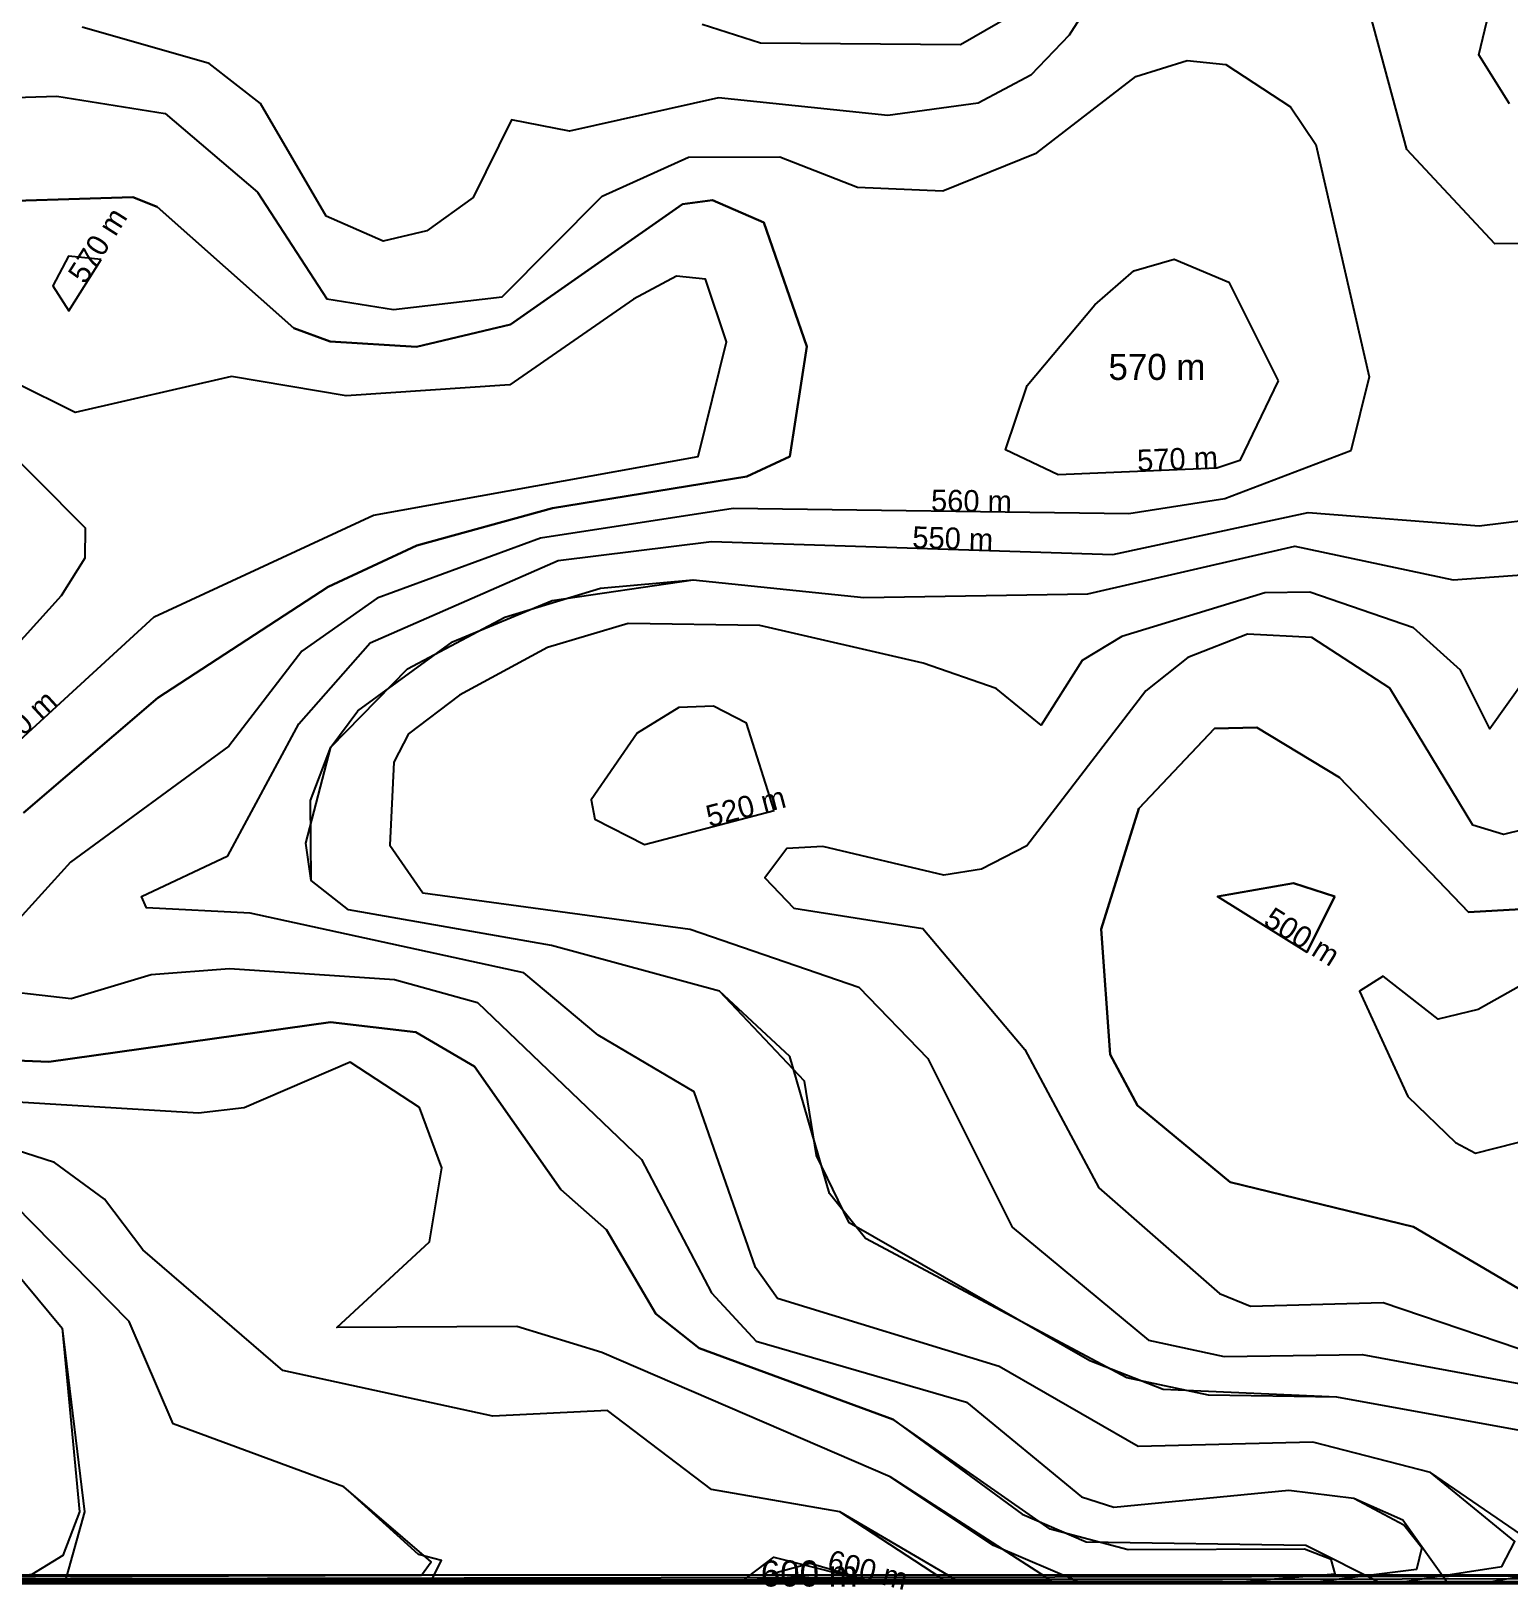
# Model space of a CAD drawing. Extents: x 120.7465 to 120.8269, y 14.0376 to 14.0711.
# Drawn here: x 120.80808 to 120.81396, y 14.03778 to 14.04398 of the extents above; entities that cross this region are included whole.
import ezdxf
from ezdxf.enums import TextEntityAlignment as Align

# ---------------------------------------------------------------- set-up
doc = ezdxf.new("R2010")
doc.units = 0
doc.header["$MEASUREMENT"] = 0
for name, color, linetype in [('Contour_Line_Intermediate', 7, 'Continuous'), ('Contour_Line_Major', 7, 'Continuous'), ('FEATURE_LABEL', 7, 'Continuous'), ('Iso-height_Area', 7, 'Continuous')]:
    doc.layers.add(name, color=color, linetype=linetype)

msp = doc.modelspace()

# ---------------------------------------------------------------- linework, layer by layer
at = {"layer": 'Contour_Line_Intermediate', "color": 36}
for points in [[(120.8139636, 14.0436932), (120.8138417, 14.0438877), (120.8139058, 14.0441543), (120.8144093, 14.0446305)], [(120.8125315, 14.0444704), (120.8122116, 14.0439665), (120.8120584, 14.0438066), (120.8118489, 14.043695), (120.8114896, 14.0436468), (120.8108155, 14.0437171), (120.8102228, 14.0435847), (120.8099921, 14.0436299), (120.8098387, 14.0433204), (120.8096549, 14.0431876), (120.8094805, 14.0431459), (120.8092545, 14.0432462), (120.8089921, 14.0436947), (120.8087887, 14.043853), (120.8082829, 14.043998)], [(120.814236, 14.0431378), (120.8139055, 14.0431354), (120.8135547, 14.0435112), (120.8133795, 14.0441594)], [(120.8120784, 14.0441007), (120.8117787, 14.0439279), (120.8109829, 14.0439341), (120.8107506, 14.0440093)], [(120.8074743, 14.0437007), (120.8081823, 14.0437239), (120.8086132, 14.0436545), (120.8089807, 14.0433415), (120.8092561, 14.0429173), (120.8095218, 14.0428749), (120.8099543, 14.042925), (120.810352, 14.0433252), (120.8106963, 14.0434809), (120.8110596, 14.0434816), (120.8113682, 14.0433613), (120.8117089, 14.0433463), (120.8120828, 14.0434978), (120.8124758, 14.0438021), (120.8126814, 14.0438656), (120.8128347, 14.0438498), (120.8130922, 14.0436806), (120.8131928, 14.0435311), (120.8134054, 14.0426058), (120.8133317, 14.0423123), (120.81283, 14.0421208), (120.8124483, 14.0420607), (120.8108734, 14.0420818), (120.8101067, 14.0419637), (120.8094575, 14.041725), (120.809157, 14.0415147), (120.8088672, 14.0411361), (120.8082372, 14.0406751), (120.8079277, 14.0403349)], [(120.8078026, 14.0432998), (120.808485, 14.0433209), (120.8085817, 14.0432834), (120.8091258, 14.0428001), (120.8092694, 14.0427464), (120.809614, 14.0427254), (120.8099871, 14.0428148), (120.8106719, 14.043293), (120.8107918, 14.0433098), (120.8109954, 14.0432213), (120.8111666, 14.0427275), (120.8110994, 14.0422891), (120.8109286, 14.0422096), (120.810155, 14.0420842), (120.8096148, 14.0419347), (120.8092619, 14.0417707), (120.8085842, 14.0413287), (120.8080499, 14.0408713)], [(120.8083591, 14.0430729), (120.8082289, 14.0430872), (120.8081664, 14.0429689), (120.8082304, 14.0428692), (120.8083591, 14.0430729)], [(120.813043, 14.0425903), (120.8128897, 14.0422735), (120.8127993, 14.0422427), (120.8121676, 14.0422167), (120.8119582, 14.0423158), (120.8120435, 14.0425716), (120.8123134, 14.0428932), (120.8124689, 14.0430286), (120.812629, 14.0430751), (120.8128465, 14.0429825), (120.813043, 14.0425903)], [(120.8073377, 14.0405212), (120.8085695, 14.0416513), (120.8094425, 14.0420553), (120.8107343, 14.0422897), (120.810848, 14.0427454), (120.8107639, 14.0429954), (120.810649, 14.0430068), (120.810477, 14.0429154), (120.8099848, 14.0425744), (120.8093335, 14.0425307), (120.8088768, 14.0426077), (120.8082552, 14.042465), (120.8080154, 14.0425835)], [(120.8075378, 14.0410024), (120.8082009, 14.041736), (120.808295, 14.0418858), (120.8082957, 14.0420039), (120.8075061, 14.0427983)], [(120.8140328, 14.0379828), (120.8136488, 14.0382455), (120.8131814, 14.0383662), (120.8124853, 14.0383484), (120.8119329, 14.0386665), (120.8110504, 14.0389384), (120.8109623, 14.0390616), (120.8107184, 14.0397603), (120.8103362, 14.0399856), (120.8100408, 14.0402343), (120.8089519, 14.0404712), (120.8085384, 14.0404922), (120.808519, 14.0405384), (120.8088634, 14.0407001), (120.8091457, 14.041225), (120.8094296, 14.0415473), (120.8101775, 14.0418749), (120.8107874, 14.0419508), (120.8123843, 14.0418994), (120.8131624, 14.0420658), (120.8138435, 14.0420137), (120.8144021, 14.0420823)], [(120.8142384, 14.0383694), (120.8132769, 14.0385456), (120.8125849, 14.0385754), (120.8122937, 14.03869), (120.8113359, 14.0392385), (120.8112057, 14.0395076), (120.8111572, 14.0398029), (120.8108193, 14.0401604), (120.8101504, 14.040343), (120.8093434, 14.0404849), (120.809195, 14.0406017), (120.8091731, 14.0407508), (120.8092723, 14.0411325), (120.8093795, 14.041277), (120.8097566, 14.0415518), (120.8101539, 14.041716), (120.8107152, 14.0417987), (120.8113944, 14.041728), (120.8122856, 14.0417431), (120.813109, 14.0419317), (120.81374, 14.0417977), (120.8140847, 14.0418229)], [(120.8140983, 14.0415047), (120.8138858, 14.0412046), (120.8137691, 14.0414386), (120.8135819, 14.0416075), (120.8131687, 14.0417488), (120.8129898, 14.0417467), (120.8124209, 14.0415728), (120.8122625, 14.0414776), (120.8121003, 14.0412199), (120.8119212, 14.0413654), (120.8116306, 14.0414667), (120.8109802, 14.0416159), (120.8104556, 14.0416244), (120.8101351, 14.0415294), (120.8097843, 14.0413394), (120.8095817, 14.041185), (120.8095231, 14.0410721), (120.8095069, 14.0407426), (120.8096391, 14.040552), (120.8107027, 14.0404078), (120.8113735, 14.0401764), (120.8116488, 14.0398935), (120.8119844, 14.0392211), (120.8125263, 14.0387717), (120.8128276, 14.0387075), (120.8133768, 14.0387146), (120.8145887, 14.03849)], [(120.8141016, 14.0408249), (120.8139399, 14.0407846), (120.813818, 14.0408213), (120.8134869, 14.0413666), (120.8131765, 14.041569), (120.8129212, 14.0415817), (120.8126834, 14.0414897), (120.8125161, 14.0413564), (120.812042, 14.0407394), (120.8118626, 14.0406467), (120.8117125, 14.0406226), (120.8112302, 14.0407371), (120.8110878, 14.0407291), (120.8109998, 14.0406126), (120.8111159, 14.0404916), (120.8116293, 14.0404106), (120.8120344, 14.0399284), (120.8123286, 14.0393782), (120.8128088, 14.0389578), (120.8129324, 14.038907), (120.813461, 14.0389215), (120.8140747, 14.0387139)], [(120.8110374, 14.0408804), (120.8109269, 14.0412281), (120.8107953, 14.0412951), (120.8106578, 14.0412895), (120.8104924, 14.0411874), (120.8103094, 14.0409221), (120.8103228, 14.0408461), (120.8105215, 14.0407454), (120.8110374, 14.0408804)], [(120.8143057, 14.0387967), (120.8135815, 14.0392231), (120.8128521, 14.0394006), (120.8124835, 14.0397059), (120.812374, 14.0399093), (120.8123382, 14.0404076), (120.812489, 14.0408885), (120.8127901, 14.0412061), (120.8129586, 14.0412105), (120.8132875, 14.041012), (120.8137998, 14.0404753), (120.8141016, 14.0404926)], [(120.8078673, 14.0401748), (120.8082394, 14.0401315), (120.8085575, 14.0402271), (120.80887, 14.0402513), (120.8095263, 14.0402074), (120.8098561, 14.0401158), (120.8105085, 14.0394904), (120.810788, 14.0389597), (120.8109653, 14.0387683), (120.8118029, 14.0385253), (120.8122598, 14.0381479), (120.8123884, 14.038107), (120.8130856, 14.0381742), (120.8133441, 14.0381424), (120.8135391, 14.0380568), (120.8137191, 14.0378027)], [(120.8079568, 14.0398879), (120.8081508, 14.0398798), (120.8092708, 14.0400373), (120.8096108, 14.0399978), (120.8098442, 14.0398609), (120.8101882, 14.039372), (120.8103701, 14.0392115), (120.8105664, 14.0388766), (120.8107387, 14.0387399), (120.8115104, 14.0384565), (120.8120247, 14.0380798), (120.8122787, 14.0379692), (120.8131533, 14.0379555), (120.8134566, 14.0378027)], [(120.8122636, 14.0378027), (120.81191, 14.0379541), (120.811499, 14.0382277), (120.8103515, 14.0387226), (120.8100127, 14.0388266), (120.8092963, 14.038822), (120.809666, 14.0391636), (120.8097145, 14.0394582), (120.8096254, 14.0396983), (120.8093496, 14.0398779), (120.8089283, 14.0396971), (120.8087464, 14.0396757), (120.8075212, 14.0397491)], [(120.8117856, 14.0378027), (120.811298, 14.0380883), (120.810787, 14.0381769), (120.8103736, 14.0384913), (120.8099171, 14.03847), (120.8090819, 14.038651), (120.8085245, 14.0391313), (120.8083719, 14.0393331), (120.8081731, 14.0394786), (120.8079373, 14.0395545)], [(120.8096671, 14.0378027), (120.8097127, 14.0378949), (120.8096221, 14.0379184), (120.809324, 14.0381876), (120.808645, 14.0384386), (120.8084696, 14.0388456), (120.8080138, 14.0393104)], [(120.8079586, 14.0391155), (120.8082039, 14.0388191), (120.8082923, 14.0380885), (120.8082123, 14.0378027)], [(120.8108983, 14.0378027), (120.8110355, 14.0379076), (120.811451, 14.0378027)]]:
    msp.add_lwpolyline(points, dxfattribs=at)
at = {"layer": 'Contour_Line_Major', "color": 36}
for points in [[(120.8125315, 14.0444704), (120.8122116, 14.0439665), (120.8120584, 14.0438066), (120.8118489, 14.043695), (120.8114896, 14.0436468), (120.8108155, 14.0437171), (120.8102228, 14.0435847), (120.8099921, 14.0436299), (120.8098387, 14.0433204), (120.8096549, 14.0431876), (120.8094805, 14.0431459), (120.8092545, 14.0432462), (120.8089921, 14.0436947), (120.8087887, 14.043853), (120.8082829, 14.043998)], [(120.814236, 14.0431378), (120.8139055, 14.0431354), (120.8135547, 14.0435112), (120.8133795, 14.0441594)], [(120.8140328, 14.0379828), (120.8136488, 14.0382455), (120.8131814, 14.0383662), (120.8124853, 14.0383484), (120.8119329, 14.0386665), (120.8110504, 14.0389384), (120.8109623, 14.0390616), (120.8107184, 14.0397603), (120.8103362, 14.0399856), (120.8100408, 14.0402343), (120.8089519, 14.0404712), (120.8085384, 14.0404922), (120.808519, 14.0405384), (120.8088634, 14.0407001), (120.8091457, 14.041225), (120.8094296, 14.0415473), (120.8101775, 14.0418749), (120.8107874, 14.0419508), (120.8123843, 14.0418994), (120.8131624, 14.0420658), (120.8138435, 14.0420137), (120.8144021, 14.0420823)], [(120.813268, 14.0405385), (120.8131568, 14.0403158), (120.8128013, 14.0405375), (120.813104, 14.0405911), (120.813268, 14.0405385)], [(120.813268, 14.0405385), (120.8131568, 14.0403158), (120.8128013, 14.0405375), (120.813104, 14.0405911), (120.813268, 14.0405385)], [(120.8145568, 14.0404916), (120.8138392, 14.0400887), (120.8136802, 14.0400501), (120.8134604, 14.0402209), (120.8133666, 14.0401615), (120.8135589, 14.039742), (120.813749, 14.0395583), (120.8138286, 14.0395165), (120.8141515, 14.0395982)], [(120.8145568, 14.0404916), (120.8138392, 14.0400887), (120.8136802, 14.0400501), (120.8134604, 14.0402209), (120.8133666, 14.0401615), (120.8135589, 14.039742), (120.813749, 14.0395583), (120.8138286, 14.0395165), (120.8141515, 14.0395982)], [(120.8096671, 14.0378027), (120.8097127, 14.0378949), (120.8096221, 14.0379184), (120.809324, 14.0381876), (120.808645, 14.0384386), (120.8084696, 14.0388456), (120.8080138, 14.0393104)], [(120.8108983, 14.0378027), (120.8110355, 14.0379076), (120.811451, 14.0378027)]]:
    msp.add_lwpolyline(points, dxfattribs=at)
at = {"layer": 'Iso-height_Area', "color": 140}
msp.add_polyline3d([(120.8198808, 14.0709737, 50), (120.8258911, 14.0709737, 50), (120.8262093, 14.0709395, 50), (120.8264568, 14.0708369, 50), (120.8265629, 14.0705975, 50), (120.8265982, 14.0702898, 50), (120.8265982, 14.0384866, 50), (120.8265629, 14.0381789, 50), (120.8264568, 14.0379395, 50), (120.8262093, 14.0378369, 50), (120.8258911, 14.0378027, 50), (120.7636662, 14.0378027, 50), (120.7474029, 14.0378027, 50), (120.7470847, 14.0378369, 50), (120.7468372, 14.0379395, 50), (120.7467312, 14.0381789, 50), (120.7466958, 14.0384866, 50), (120.7466958, 14.0655022, 50), (120.7466958, 14.0702898, 50), (120.7467312, 14.0705975, 50), (120.7468372, 14.0708369, 50), (120.7470847, 14.0709395, 50), (120.7474029, 14.0709737, 50), (120.8198808, 14.0709737, 50)], close=True, dxfattribs=at)
at = {"layer": 'Iso-height_Area', "color": 4}
msp.add_polyline3d([(120.8198808, 14.0709737, 70), (120.8258911, 14.0709737, 70), (120.8262093, 14.0709395, 70), (120.8264568, 14.0708369, 70), (120.8265629, 14.0705975, 70), (120.8265982, 14.0702898, 70), (120.8265982, 14.0384866, 70), (120.8265629, 14.0381789, 70), (120.8264568, 14.0379395, 70), (120.8262093, 14.0378369, 70), (120.8258911, 14.0378027, 70), (120.7636662, 14.0378027, 70), (120.7474029, 14.0378027, 70), (120.7470847, 14.0378369, 70), (120.7468372, 14.0379395, 70), (120.7467312, 14.0381789, 70), (120.7466958, 14.0384866, 70), (120.7466958, 14.0655022, 70), (120.7466958, 14.0702898, 70), (120.7467312, 14.0705975, 70), (120.7468372, 14.0708369, 70), (120.7470847, 14.0709395, 70), (120.7474029, 14.0709737, 70), (120.8198808, 14.0709737, 70)], close=True, dxfattribs=at)
at = {"layer": 'Iso-height_Area', "color": 120}
for points in [[(120.7474029, 14.0709737, 100), (120.8053852, 14.0709737, 100), (120.8053852, 14.0709737, 100), (120.8258911, 14.0709737, 100), (120.8262093, 14.0709395, 100), (120.8264568, 14.0708369, 100), (120.8265629, 14.0705975, 100), (120.8265982, 14.0702898, 100), (120.8265982, 14.0432742, 100), (120.8265982, 14.0384866, 100), (120.8265629, 14.0381789, 100), (120.8264568, 14.0379395, 100), (120.8262093, 14.0378369, 100), (120.8258911, 14.0378027, 100), (120.7636662, 14.0378027, 100)], [(120.7474029, 14.0709737, 90), (120.8138704, 14.0709737, 90), (120.8138704, 14.0709737, 90), (120.8258911, 14.0709737, 90), (120.8262093, 14.0709395, 90), (120.8264568, 14.0708369, 90), (120.8265629, 14.0705975, 90), (120.8265982, 14.0702898, 90), (120.8265982, 14.0384866, 90), (120.8265629, 14.0381789, 90), (120.8264568, 14.0379395, 90), (120.8262093, 14.0378369, 90), (120.8258911, 14.0378027, 90), (120.7636662, 14.0378027, 90)], [(120.7474029, 14.0709737, 100), (120.8053852, 14.0709737, 100), (120.8053852, 14.0709737, 100), (120.8258911, 14.0709737, 100), (120.8262093, 14.0709395, 100), (120.8264568, 14.0708369, 100), (120.8265629, 14.0705975, 100), (120.8265982, 14.0702898, 100), (120.8265982, 14.0432742, 100), (120.8265982, 14.0384866, 100), (120.8265629, 14.0381789, 100), (120.8264568, 14.0379395, 100), (120.8262093, 14.0378369, 100), (120.8258911, 14.0378027, 100), (120.7636662, 14.0378027, 100)], [(120.7523532, 14.0709737, 110), (120.8064458, 14.0709737, 110), (120.8064458, 14.0709737, 110), (120.8258911, 14.0709737, 110), (120.8262093, 14.0709395, 110), (120.8264568, 14.0708369, 110), (120.8265629, 14.0705975, 110), (120.8265982, 14.0702898, 110), (120.8265982, 14.0432742, 110), (120.8265982, 14.0384866, 110), (120.8265629, 14.0381789, 110), (120.8264568, 14.0379395, 110), (120.8262093, 14.0378369, 110), (120.8258911, 14.0378027, 110), (120.7566163, 14.0378027, 110)], [(120.7608378, 14.0709737, 120), (120.8258911, 14.0709737, 120), (120.8262093, 14.0709395, 120), (120.8264568, 14.0708369, 120), (120.8265629, 14.0705975, 120), (120.8265982, 14.0702898, 120), (120.8265982, 14.0432742, 120), (120.8265982, 14.0384866, 120), (120.8265629, 14.0381789, 120), (120.8264568, 14.0379395, 120), (120.8262093, 14.0378369, 120), (120.8258911, 14.0378027, 120), (120.7599153, 14.0378048, 120)]]:
    msp.add_polyline3d(points, dxfattribs=at)
at = {"layer": 'Iso-height_Area', "color": 4}
msp.add_polyline3d([(120.7474029, 14.0709737, 80), (120.8191737, 14.0709737, 80), (120.8191737, 14.0709737, 80), (120.8258911, 14.0709737, 80), (120.8262093, 14.0709395, 80), (120.8264568, 14.0708369, 80), (120.8265629, 14.0705975, 80), (120.8265982, 14.0702898, 80), (120.8265982, 14.0384866, 80), (120.8265629, 14.0381789, 80), (120.8264568, 14.0379395, 80), (120.8262093, 14.0378369, 80), (120.8258911, 14.0378027, 80), (120.7636662, 14.0378027, 80)], dxfattribs=at)
at = {"layer": 'Iso-height_Area', "color": 110}
for points in [[(120.7545005, 14.0709737, 130), (120.8050316, 14.0709737, 130), (120.8050316, 14.0709737, 130), (120.8258911, 14.0709737, 130), (120.8262093, 14.0709395, 130), (120.8264568, 14.0708369, 130), (120.8265629, 14.0705975, 130), (120.8265982, 14.0702898, 130), (120.8265982, 14.0432742, 130), (120.8265982, 14.0384866, 130), (120.8265629, 14.0381789, 130), (120.8264568, 14.0379395, 130), (120.8262093, 14.0378369, 130), (120.8258911, 14.0378027, 130), (120.7602557, 14.037816, 130)], [(120.7545606, 14.0709515, 140), (120.7877077, 14.0709737, 140), (120.7877077, 14.0709737, 140), (120.8258911, 14.0709737, 140), (120.8262093, 14.0709395, 140), (120.8264568, 14.0708369, 140), (120.8265629, 14.0705975, 140), (120.8265982, 14.0702898, 140), (120.8265982, 14.0432742, 140), (120.8265982, 14.0384866, 140), (120.8265629, 14.0381789, 140), (120.8264568, 14.0379395, 140), (120.8262093, 14.0378369, 140), (120.8258911, 14.0378027, 140), (120.7619173, 14.0378027, 140)], [(120.7549228, 14.0709473, 150), (120.800789, 14.0709737, 150), (120.800789, 14.0709737, 150), (120.8258911, 14.0709737, 150), (120.8262093, 14.0709395, 150), (120.8264568, 14.0708369, 150), (120.8265629, 14.0705975, 150), (120.8265982, 14.0702898, 150), (120.8265982, 14.0384866, 150), (120.8265629, 14.0381789, 150), (120.8264568, 14.0379395, 150), (120.8262093, 14.0378369, 150), (120.7637623, 14.0378335, 150)], [(120.7549228, 14.0709473, 150), (120.800789, 14.0709737, 150), (120.800789, 14.0709737, 150), (120.8258911, 14.0709737, 150), (120.8262093, 14.0709395, 150), (120.8264568, 14.0708369, 150), (120.8265629, 14.0705975, 150), (120.8265982, 14.0702898, 150), (120.8265982, 14.0384866, 150), (120.8265629, 14.0381789, 150), (120.8264568, 14.0379395, 150), (120.8262093, 14.0378369, 150), (120.7637623, 14.0378335, 150)]]:
    msp.add_polyline3d(points, dxfattribs=at)
at = {"layer": 'Iso-height_Area', "color": 100}
for points in [[(120.7662103, 14.0378096, 160), (120.8258911, 14.0378027, 160), (120.8262093, 14.0378369, 160), (120.8264568, 14.0379395, 160), (120.8265629, 14.0381789, 160), (120.8265982, 14.0384866, 160), (120.8265982, 14.0655022, 160), (120.8265982, 14.0702898, 160), (120.8265629, 14.0705975, 160), (120.8264568, 14.0708369, 160), (120.8262093, 14.0709395, 160), (120.8258911, 14.0709737, 160), (120.755912, 14.0709737, 160)], [(120.7718, 14.0378027, 170), (120.8258911, 14.0378027, 170), (120.8262093, 14.0378369, 170), (120.8264568, 14.0379395, 170), (120.8265629, 14.0381789, 170), (120.8265982, 14.0384866, 170), (120.8265982, 14.0655022, 170), (120.8265982, 14.0702898, 170), (120.8265629, 14.0705975, 170), (120.8264568, 14.0708369, 170), (120.8262093, 14.0709395, 170), (120.8258911, 14.0709737, 170), (120.7569504, 14.0709737, 170)], [(120.7732851, 14.0378109, 180), (120.7735802, 14.0378027, 180), (120.8258911, 14.0378027, 180), (120.8262093, 14.0378369, 180), (120.8264568, 14.0379395, 180), (120.8265629, 14.0381789, 180), (120.8265982, 14.0384866, 180), (120.8265982, 14.0655022, 180), (120.8265982, 14.0702898, 180), (120.8265629, 14.0705975, 180), (120.8264568, 14.0708369, 180), (120.8262093, 14.0709395, 180), (120.8258911, 14.0709737, 180), (120.7583659, 14.0709737, 180)], [(120.7756869, 14.0378027, 190), (120.8258911, 14.0378027, 190), (120.8262093, 14.0378369, 190), (120.8264568, 14.0379395, 190), (120.8265629, 14.0381789, 190), (120.8265982, 14.0384866, 190), (120.8265982, 14.0655022, 190), (120.8265982, 14.0702898, 190), (120.8265629, 14.0705975, 190), (120.8264568, 14.0708369, 190), (120.8262093, 14.0709395, 190), (120.8258911, 14.0709737, 190), (120.7629642, 14.0709737, 190)]]:
    msp.add_polyline3d(points, dxfattribs=at)
at = {"layer": 'Iso-height_Area', "color": 3}
for points in [[(120.7682813, 14.0709737, 200), (120.7969, 14.0709737, 200), (120.7969, 14.0709737, 200), (120.8258911, 14.0709737, 200), (120.8262093, 14.0709395, 200), (120.8264568, 14.0708369, 200), (120.8265629, 14.0705975, 200), (120.8265982, 14.0702898, 200), (120.8265982, 14.0432742, 200), (120.8265982, 14.0384866, 200), (120.8265629, 14.0381789, 200), (120.8264568, 14.0379395, 200), (120.8262093, 14.0378369, 200), (120.8258911, 14.0378027, 200), (120.7764708, 14.0378105, 200)], [(120.7682813, 14.0709737, 200), (120.7969, 14.0709737, 200), (120.7969, 14.0709737, 200), (120.8258911, 14.0709737, 200), (120.8262093, 14.0709395, 200), (120.8264568, 14.0708369, 200), (120.8265629, 14.0705975, 200), (120.8265982, 14.0702898, 200), (120.8265982, 14.0432742, 200), (120.8265982, 14.0384866, 200), (120.8265629, 14.0381789, 200), (120.8264568, 14.0379395, 200), (120.8262093, 14.0378369, 200), (120.8258911, 14.0378027, 200), (120.7764708, 14.0378105, 200)], [(120.7772112, 14.0378116, 210), (120.7976071, 14.0378027, 210), (120.7976071, 14.0378027, 210), (120.8258911, 14.0378027, 210), (120.8262093, 14.0378369, 210), (120.8264568, 14.0379395, 210), (120.8265629, 14.0381789, 210), (120.8265982, 14.0384866, 210), (120.8265982, 14.0655022, 210), (120.8265982, 14.0702898, 210), (120.8265629, 14.0705975, 210), (120.8264568, 14.0708369, 210), (120.8262093, 14.0709395, 210), (120.8258911, 14.0709737, 210), (120.7707434, 14.0709737, 210)], [(120.7756975, 14.0709737, 220), (120.80786, 14.0709737, 220), (120.80786, 14.0709737, 220), (120.8258911, 14.0709737, 220), (120.8262093, 14.0709395, 220), (120.8264568, 14.0708369, 220), (120.8265629, 14.0705975, 220), (120.8265982, 14.0702898, 220), (120.8265982, 14.0432742, 220), (120.8265982, 14.0384866, 220), (120.8265629, 14.0381789, 220), (120.8264568, 14.0379395, 220), (120.8262093, 14.0378369, 220), (120.8258911, 14.0378027, 220), (120.7779239, 14.0378155, 220)], [(120.7786345, 14.0378171, 230), (120.8082136, 14.0378027, 230), (120.8082136, 14.0378027, 230), (120.8258911, 14.0378027, 230), (120.8262093, 14.0378369, 230), (120.8264568, 14.0379395, 230), (120.8265629, 14.0381789, 230), (120.8265982, 14.0384866, 230), (120.8265982, 14.0655022, 230), (120.8265982, 14.0702898, 230), (120.8265629, 14.0705975, 230), (120.8264568, 14.0708369, 230), (120.8262093, 14.0709395, 230), (120.8258911, 14.0709737, 230), (120.7767699, 14.0709737, 230)], [(120.7778374, 14.0709737, 240), (120.814224, 14.0709737, 240), (120.814224, 14.0709737, 240), (120.8258911, 14.0709737, 240), (120.8262093, 14.0709395, 240), (120.8264568, 14.0708369, 240), (120.8265629, 14.0705975, 240), (120.8265982, 14.0702898, 240), (120.8265982, 14.0384866, 240), (120.8265629, 14.0381789, 240), (120.8264568, 14.0379395, 240), (120.8262093, 14.0378369, 240), (120.8258911, 14.0378027, 240), (120.7790163, 14.0378062, 240)], [(120.7795984, 14.0378027, 250), (120.8166988, 14.0378027, 250), (120.8166988, 14.0378027, 250), (120.8258911, 14.0378027, 250), (120.8262093, 14.0378369, 250), (120.8264568, 14.0379395, 250), (120.8265629, 14.0381789, 250), (120.8265982, 14.0384866, 250), (120.8265982, 14.0702898, 250), (120.8265629, 14.0705975, 250), (120.8264568, 14.0708369, 250), (120.8262093, 14.0709395, 250), (120.8258911, 14.0709737, 250), (120.7792471, 14.0709737, 250)], [(120.7795984, 14.0378027, 250), (120.8166988, 14.0378027, 250), (120.8166988, 14.0378027, 250), (120.8258911, 14.0378027, 250), (120.8262093, 14.0378369, 250), (120.8264568, 14.0379395, 250), (120.8265629, 14.0381789, 250), (120.8265982, 14.0384866, 250), (120.8265982, 14.0702898, 250), (120.8265629, 14.0705975, 250), (120.8264568, 14.0708369, 250), (120.8262093, 14.0709395, 250), (120.8258911, 14.0709737, 250), (120.7792471, 14.0709737, 250)]]:
    msp.add_polyline3d(points, dxfattribs=at)
at = {"layer": 'Iso-height_Area', "color": 80}
for points in [[(120.7796109, 14.0709737, 260), (120.8131633, 14.0709737, 260), (120.8131633, 14.0709737, 260), (120.8258911, 14.0709737, 260), (120.8262093, 14.0709395, 260), (120.8264568, 14.0708369, 260), (120.8265629, 14.0705975, 260), (120.8265982, 14.0702898, 260), (120.8265982, 14.0384866, 260), (120.8265629, 14.0381789, 260), (120.8264568, 14.0379395, 260), (120.8262093, 14.0378369, 260), (120.8258911, 14.0378027, 260), (120.7794078, 14.03782, 260)], [(120.782058, 14.0709737, 270), (120.8128098, 14.0709737, 270), (120.8128098, 14.0709737, 270), (120.8258911, 14.0709737, 270), (120.8262093, 14.0709395, 270), (120.8264568, 14.0708369, 270), (120.8265629, 14.0705975, 270), (120.8265982, 14.0702898, 270), (120.8265982, 14.0384866, 270), (120.8265629, 14.0381789, 270), (120.8264568, 14.0379395, 270), (120.8262093, 14.0378369, 270), (120.8258911, 14.0378027, 270), (120.7796897, 14.0378178, 270)], [(120.7824235, 14.0709737, 280), (120.8156382, 14.0709737, 280), (120.8156382, 14.0709737, 280), (120.8258911, 14.0709737, 280), (120.8262093, 14.0709395, 280), (120.8264568, 14.0708369, 280), (120.8265629, 14.0705975, 280), (120.8265982, 14.0702898, 280), (120.8265982, 14.0384866, 280), (120.8265629, 14.0381789, 280), (120.8264568, 14.0379395, 280), (120.8262093, 14.0378369, 280), (120.8258911, 14.0378027, 280), (120.7800144, 14.0378151, 280)], [(120.7825148, 14.0709635, 290), (120.8113956, 14.0709737, 290), (120.8113956, 14.0709737, 290), (120.8258911, 14.0709737, 290), (120.8262093, 14.0709395, 290), (120.8264568, 14.0708369, 290), (120.8265629, 14.0705975, 290), (120.8265982, 14.0702898, 290), (120.8265982, 14.0432742, 290), (120.8265982, 14.0384866, 290), (120.8265629, 14.0381789, 290), (120.8264568, 14.0379395, 290), (120.8262093, 14.0378369, 290), (120.8258911, 14.0378027, 290), (120.7801179, 14.0378233, 290)], [(120.7806982, 14.0378358, 300), (120.811042, 14.0378027, 300), (120.811042, 14.0378027, 300), (120.8258911, 14.0378027, 300), (120.8262093, 14.0378369, 300), (120.8264568, 14.0379395, 300), (120.8265629, 14.0381789, 300), (120.8265982, 14.0384866, 300), (120.8265982, 14.0655022, 300), (120.8265982, 14.0702898, 300), (120.8265629, 14.0705975, 300), (120.8264568, 14.0708369, 300), (120.8262093, 14.0709395, 300), (120.8258911, 14.0709737, 300), (120.782788, 14.0709682, 300)], [(120.7806982, 14.0378358, 300), (120.811042, 14.0378027, 300), (120.811042, 14.0378027, 300), (120.8258911, 14.0378027, 300), (120.8262093, 14.0378369, 300), (120.8264568, 14.0379395, 300), (120.8265629, 14.0381789, 300), (120.8265982, 14.0384866, 300), (120.8265982, 14.0655022, 300), (120.8265982, 14.0702898, 300), (120.8265629, 14.0705975, 300), (120.8264568, 14.0708369, 300), (120.8262093, 14.0709395, 300), (120.8258911, 14.0709737, 300), (120.782788, 14.0709682, 300)], [(120.7813829, 14.0378349, 310), (120.8036174, 14.0378027, 310), (120.8036174, 14.0378027, 310), (120.8258911, 14.0378027, 310)], [(120.7818877, 14.0378194, 320), (120.8053852, 14.0378027, 320), (120.8053852, 14.0378027, 320), (120.8258911, 14.0378027, 320)]]:
    msp.add_polyline3d(points, dxfattribs=at)
at = {"layer": 'Iso-height_Area', "color": 2}
for points in [[(120.8139636, 14.0436932, 540), (120.8138417, 14.0438877, 540), (120.8139058, 14.0441543, 540), (120.8144093, 14.0446305, 540)], [(120.8125315, 14.0444704, 550), (120.8122116, 14.0439665, 550), (120.8120584, 14.0438066, 550), (120.8118489, 14.043695, 550), (120.8114896, 14.0436468, 550), (120.8108155, 14.0437171, 550), (120.8102228, 14.0435847, 550), (120.8099921, 14.0436299, 550), (120.8098387, 14.0433204, 550), (120.8096549, 14.0431876, 550), (120.8094805, 14.0431459, 550), (120.8092545, 14.0432462, 550), (120.8089921, 14.0436947, 550), (120.8087887, 14.043853, 550), (120.8082829, 14.043998, 550)], [(120.8125315, 14.0444704, 550), (120.8122116, 14.0439665, 550), (120.8120584, 14.0438066, 550), (120.8118489, 14.043695, 550), (120.8114896, 14.0436468, 550), (120.8108155, 14.0437171, 550), (120.8102228, 14.0435847, 550), (120.8099921, 14.0436299, 550), (120.8098387, 14.0433204, 550), (120.8096549, 14.0431876, 550), (120.8094805, 14.0431459, 550), (120.8092545, 14.0432462, 550), (120.8089921, 14.0436947, 550), (120.8087887, 14.043853, 550), (120.8082829, 14.043998, 550)], [(120.814236, 14.0431378, 550), (120.8139055, 14.0431354, 550), (120.8135547, 14.0435112, 550), (120.8133795, 14.0441594, 550)], [(120.814236, 14.0431378, 550), (120.8139055, 14.0431354, 550), (120.8135547, 14.0435112, 550), (120.8133795, 14.0441594, 550)], [(120.8120784, 14.0441007, 540), (120.8117787, 14.0439279, 540), (120.8109829, 14.0439341, 540), (120.8107506, 14.0440093, 540)], [(120.8074743, 14.0437007, 560), (120.8081823, 14.0437239, 560), (120.8086132, 14.0436545, 560), (120.8089807, 14.0433415, 560), (120.8092561, 14.0429173, 560), (120.8095218, 14.0428749, 560), (120.8099543, 14.042925, 560), (120.810352, 14.0433252, 560), (120.8106963, 14.0434809, 560), (120.8110596, 14.0434816, 560), (120.8113682, 14.0433613, 560), (120.8117089, 14.0433463, 560), (120.8120828, 14.0434978, 560), (120.8124758, 14.0438021, 560), (120.8126814, 14.0438656, 560), (120.8128347, 14.0438498, 560), (120.8130922, 14.0436806, 560), (120.8131928, 14.0435311, 560), (120.8134054, 14.0426058, 560), (120.8133317, 14.0423123, 560), (120.81283, 14.0421208, 560), (120.8124483, 14.0420607, 560), (120.8108734, 14.0420818, 560), (120.8101067, 14.0419637, 560), (120.8094575, 14.041725, 560), (120.809157, 14.0415147, 560), (120.8088672, 14.0411361, 560), (120.8082372, 14.0406751, 560), (120.8079277, 14.0403349, 560)], [(120.8080499, 14.0408713, 570), (120.8085842, 14.0413287, 570), (120.8092619, 14.0417707, 570), (120.8096148, 14.0419347, 570), (120.810155, 14.0420842, 570), (120.8109286, 14.0422096, 570), (120.8110994, 14.0422891, 570), (120.8111666, 14.0427275, 570), (120.8109954, 14.0432213, 570), (120.8107918, 14.0433098, 570), (120.8106719, 14.043293, 570), (120.8099871, 14.0428148, 570), (120.809614, 14.0427254, 570), (120.8092694, 14.0427464, 570), (120.8091258, 14.0428001, 570), (120.8085817, 14.0432834, 570), (120.808485, 14.0433209, 570), (120.8078026, 14.0432998, 570)], [(120.8144391, 14.0378041, 530), (120.7972873, 14.0378027, 530), (120.7968754, 14.0378775, 530), (120.7965946, 14.038186, 530), (120.7956768, 14.0388582, 530), (120.7955726, 14.0391357, 530), (120.7955535, 14.0394719, 530), (120.7956258, 14.0398416, 530), (120.795872, 14.0403855, 530), (120.7961825, 14.0406515, 530), (120.796769, 14.040875, 530), (120.7971166, 14.0411944, 530), (120.797293, 14.0415386, 530), (120.797288, 14.0419504, 530), (120.7970687, 14.0420489, 530), (120.7958861, 14.0421888, 530), (120.795289, 14.0419968, 530), (120.7946814, 14.0415586, 530), (120.79446, 14.0414632, 530), (120.794075, 14.0414048, 530), (120.7931288, 14.0416332, 530), (120.7922073, 14.0415523, 530)], [(120.7973673, 14.0378225, 550), (120.8134947, 14.0378027, 550), (120.8139331, 14.0378708, 550), (120.8139849, 14.0379707, 550), (120.8136488, 14.0382455, 550), (120.8131814, 14.0383662, 550), (120.8124853, 14.0383484, 550), (120.8119329, 14.0386665, 550), (120.8110504, 14.0389384, 550), (120.8109623, 14.0390616, 550), (120.8107184, 14.0397603, 550), (120.8103362, 14.0399856, 550), (120.8100408, 14.0402343, 550), (120.8089519, 14.0404712, 550), (120.8085384, 14.0404922, 550), (120.808519, 14.0405384, 550), (120.8088634, 14.0407001, 550), (120.8091457, 14.041225, 550), (120.8094296, 14.0415473, 550), (120.8101775, 14.0418749, 550), (120.8107874, 14.0419508, 550), (120.8123843, 14.0418994, 550), (120.8131624, 14.0420658, 550), (120.8138435, 14.0420137, 550), (120.8144021, 14.0420823, 550)], [(120.7973673, 14.0378225, 550), (120.8134947, 14.0378027, 550), (120.8139331, 14.0378708, 550), (120.8139849, 14.0379707, 550), (120.8136488, 14.0382455, 550), (120.8131814, 14.0383662, 550), (120.8124853, 14.0383484, 550), (120.8119329, 14.0386665, 550), (120.8110504, 14.0389384, 550), (120.8109623, 14.0390616, 550), (120.8107184, 14.0397603, 550), (120.8103362, 14.0399856, 550), (120.8100408, 14.0402343, 550), (120.8089519, 14.0404712, 550), (120.8085384, 14.0404922, 550), (120.808519, 14.0405384, 550), (120.8088634, 14.0407001, 550), (120.8091457, 14.041225, 550), (120.8094296, 14.0415473, 550), (120.8101775, 14.0418749, 550), (120.8107874, 14.0419508, 550), (120.8123843, 14.0418994, 550), (120.8131624, 14.0420658, 550), (120.8138435, 14.0420137, 550), (120.8144021, 14.0420823, 550)], [(120.8145039, 14.0378329, 520), (120.7972694, 14.0378027, 520), (120.7967709, 14.0378442, 520), (120.7962172, 14.0383458, 520), (120.7955039, 14.0388463, 520), (120.7954333, 14.0395621, 520), (120.7956986, 14.0405565, 520), (120.7957584, 14.0412423, 520), (120.795844, 14.0413609, 520), (120.7962262, 14.0411063, 520), (120.7965698, 14.0411113, 520), (120.796861, 14.0413837, 520), (120.7969077, 14.041592, 520), (120.7962252, 14.0419016, 520), (120.7958547, 14.0417285, 520), (120.795262, 14.0415978, 520), (120.7947997, 14.0414066, 520), (120.7941573, 14.0412502, 520), (120.7934758, 14.041285, 520), (120.7928673, 14.0414404, 520), (120.7926823, 14.041441, 520), (120.7915733, 14.0412352, 520)], [(120.8142384, 14.0383694, 540), (120.8132769, 14.0385456, 540), (120.8127663, 14.0385524, 540), (120.812441, 14.0386225, 540), (120.811401, 14.039176, 540), (120.8112567, 14.0393555, 540), (120.811099, 14.0399015, 540), (120.8108193, 14.0401604, 540), (120.8101504, 14.040343, 540), (120.8093434, 14.0404849, 540), (120.809195, 14.0406017, 540), (120.8091918, 14.0409199, 540), (120.8092723, 14.0411325, 540), (120.8095777, 14.0414438, 540), (120.8099651, 14.0416503, 540), (120.8103453, 14.0417645, 540), (120.8107152, 14.0417987, 540), (120.8113944, 14.041728, 540), (120.8122856, 14.0417431, 540), (120.813109, 14.0419317, 540), (120.81374, 14.0417977, 540), (120.8140847, 14.0418229, 540)], [(120.8140983, 14.0415047, 530), (120.8138858, 14.0412046, 530), (120.8137691, 14.0414386, 530), (120.8135819, 14.0416075, 530), (120.8131687, 14.0417488, 530), (120.8129898, 14.0417467, 530), (120.8124209, 14.0415728, 530), (120.8122625, 14.0414776, 530), (120.8121003, 14.0412199, 530), (120.8119212, 14.0413654, 530), (120.8116306, 14.0414667, 530), (120.8109802, 14.0416159, 530), (120.8104556, 14.0416244, 530), (120.8101351, 14.0415294, 530), (120.8097843, 14.0413394, 530), (120.8095817, 14.041185, 530), (120.8095231, 14.0410721, 530), (120.8095069, 14.0407426, 530), (120.8096391, 14.040552, 530), (120.8107027, 14.0404078, 530), (120.8113735, 14.0401764, 530), (120.8116488, 14.0398935, 530), (120.8119844, 14.0392211, 530), (120.8125263, 14.0387717, 530), (120.8128276, 14.0387075, 530), (120.8133768, 14.0387146, 530), (120.8145887, 14.03849, 530)], [(120.8141016, 14.0408249, 520), (120.8139399, 14.0407846, 520), (120.813818, 14.0408213, 520), (120.8134869, 14.0413666, 520), (120.8131765, 14.041569, 520), (120.8129212, 14.0415817, 520), (120.8126834, 14.0414897, 520), (120.8125161, 14.0413564, 520), (120.812042, 14.0407394, 520), (120.8118626, 14.0406467, 520), (120.8117125, 14.0406226, 520), (120.8112302, 14.0407371, 520), (120.8110878, 14.0407291, 520), (120.8109998, 14.0406126, 520), (120.8111159, 14.0404916, 520), (120.8116293, 14.0404106, 520), (120.8120344, 14.0399284, 520), (120.8123286, 14.0393782, 520), (120.8128088, 14.0389578, 520), (120.8129324, 14.038907, 520), (120.813461, 14.0389215, 520), (120.8140747, 14.0387139, 520)], [(120.8145427, 14.0378027, 510), (120.7969321, 14.0378027, 510), (120.7965054, 14.0378675, 510), (120.7961539, 14.0382629, 510), (120.7955239, 14.0387049, 510), (120.7953628, 14.0388754, 510), (120.7952869, 14.0395089, 510), (120.7954816, 14.0405695, 510), (120.7952703, 14.0410218, 510), (120.7951455, 14.0411037, 510), (120.7950203, 14.0411524, 510), (120.7946675, 14.0411549, 510), (120.793712, 14.0410422, 510), (120.7925948, 14.0412725, 510), (120.7914619, 14.0411203, 510)], [(120.8145654, 14.0378027, 500), (120.7969049, 14.0378027, 500), (120.7963589, 14.0378191, 500), (120.7962437, 14.0378656, 500), (120.795974, 14.0382671, 500), (120.7952509, 14.0388264, 500), (120.7951264, 14.0395711, 500), (120.7952218, 14.0404932, 500), (120.7950631, 14.0408053, 500), (120.7948748, 14.0409511, 500), (120.7945655, 14.0409886, 500), (120.7939549, 14.0408524, 500), (120.7934454, 14.0408407, 500), (120.7928619, 14.0410891, 500), (120.7925439, 14.0411556, 500), (120.791383, 14.0409863, 500)], [(120.8145654, 14.0378027, 500), (120.7969049, 14.0378027, 500), (120.7963589, 14.0378191, 500), (120.7962437, 14.0378656, 500), (120.795974, 14.0382671, 500), (120.7952509, 14.0388264, 500), (120.7951264, 14.0395711, 500), (120.7952218, 14.0404932, 500), (120.7950631, 14.0408053, 500), (120.7948748, 14.0409511, 500), (120.7945655, 14.0409886, 500), (120.7939549, 14.0408524, 500), (120.7934454, 14.0408407, 500), (120.7928619, 14.0410891, 500), (120.7925439, 14.0411556, 500), (120.791383, 14.0409863, 500)], [(120.8141016, 14.0404926, 510), (120.8137998, 14.0404753, 510), (120.8132875, 14.041012, 510), (120.8129586, 14.0412105, 510), (120.8127901, 14.0412061, 510), (120.812489, 14.0408885, 510), (120.8123382, 14.0404076, 510), (120.812374, 14.0399093, 510), (120.8124835, 14.0397059, 510), (120.8128521, 14.0394006, 510), (120.8135815, 14.0392231, 510), (120.8143057, 14.0387967, 510)], [(120.8152614, 14.0378027, 490), (120.7965701, 14.0378027, 490), (120.7961264, 14.0378746, 490), (120.7958869, 14.0381875, 490), (120.795112, 14.0388079, 490), (120.795013, 14.0395359, 490), (120.7950418, 14.0402328, 490), (120.7949466, 14.0405256, 490), (120.7947642, 14.0407203, 490), (120.7944658, 14.040802, 490), (120.7938683, 14.0406591, 490), (120.7935051, 14.0406438, 490), (120.7932002, 14.0407308, 490), (120.7927917, 14.0409847, 490), (120.7924879, 14.0410634, 490), (120.792108, 14.0410167, 490)], [(120.7920716, 14.0409235, 480), (120.7924319, 14.0409712, 480), (120.7926948, 14.0409083, 480), (120.7930825, 14.0405931, 480), (120.7934197, 14.0404656, 480), (120.7939523, 14.040485, 480), (120.794383, 14.0405787, 480), (120.7945968, 14.0405353, 480), (120.7948493, 14.0402847, 480), (120.7949827, 14.0388576, 480), (120.7951339, 14.0386466, 480), (120.7960338, 14.0378409, 480), (120.7965558, 14.0378027, 480), (120.8156149, 14.0378027, 480)], [(120.8161965, 14.0378094, 470), (120.7959449, 14.0378184, 470), (120.795638, 14.0379575, 470), (120.794889, 14.0388114, 470), (120.7948085, 14.0391028, 470), (120.7946969, 14.0400781, 470), (120.7945592, 14.0403155, 470), (120.7942657, 14.0403924, 470), (120.793343, 14.0403132, 470), (120.7930559, 14.0404226, 470), (120.7925758, 14.0408142, 470), (120.792373, 14.0408997, 470), (120.7921247, 14.0408468, 470)], [(120.8145568, 14.0404916, 500), (120.8138392, 14.0400887, 500), (120.8136802, 14.0400501, 500), (120.8134604, 14.0402209, 500), (120.8133666, 14.0401615, 500), (120.8135589, 14.039742, 500), (120.813749, 14.0395583, 500), (120.8138286, 14.0395165, 500), (120.8141515, 14.0395982, 500)], [(120.8145568, 14.0404916, 500), (120.8138392, 14.0400887, 500), (120.8136802, 14.0400501, 500), (120.8134604, 14.0402209, 500), (120.8133666, 14.0401615, 500), (120.8135589, 14.039742, 500), (120.813749, 14.0395583, 500), (120.8138286, 14.0395165, 500), (120.8141515, 14.0395982, 500)], [(120.8078673, 14.0401748, 560), (120.8082394, 14.0401315, 560), (120.8085575, 14.0402271, 560), (120.80887, 14.0402513, 560), (120.8095263, 14.0402074, 560), (120.8098561, 14.0401158, 560), (120.8105085, 14.0394904, 560), (120.810788, 14.0389597, 560), (120.8109653, 14.0387683, 560), (120.8118029, 14.0385253, 560), (120.8122598, 14.0381479, 560), (120.8123884, 14.038107, 560), (120.8130856, 14.0381742, 560), (120.8133441, 14.0381424, 560), (120.8135427, 14.0380363, 560), (120.8136142, 14.0379467, 560), (120.8135929, 14.0378596, 560), (120.8131482, 14.0378027, 560), (120.7979744, 14.0378027, 560)], [(120.7977544, 14.0378196, 570), (120.8128037, 14.0378027, 570), (120.8132696, 14.0378419, 570), (120.8132535, 14.0378987, 570), (120.8131473, 14.0379397, 570), (120.8124456, 14.037938, 570), (120.8121355, 14.0380198, 570), (120.8115104, 14.0384565, 570), (120.8107387, 14.0387399, 570), (120.8105664, 14.0388766, 570), (120.8103701, 14.0392115, 570), (120.8101882, 14.039372, 570), (120.8098442, 14.0398609, 570), (120.8096108, 14.0399978, 570), (120.8092708, 14.0400373, 570), (120.8081508, 14.0398798, 570), (120.8079568, 14.0398879, 570)], [(120.7973263, 14.0378122, 540), (120.8138457, 14.0378027, 540), (120.8143089, 14.0378842, 540)]]:
    msp.add_polyline3d(points, dxfattribs=at)
for points in [[(120.8083591, 14.0430729, 0), (120.8082289, 14.0430872, 0), (120.8081664, 14.0429689, 0), (120.8082304, 14.0428692, 0), (120.8083591, 14.0430729, 0)], [(120.813043, 14.0425903, 570), (120.8128897, 14.0422735, 570), (120.8127993, 14.0422427, 570), (120.8121676, 14.0422167, 570), (120.8119582, 14.0423158, 570), (120.8120435, 14.0425716, 570), (120.8123134, 14.0428932, 570), (120.8124689, 14.0430286, 570), (120.812629, 14.0430751, 570), (120.8128465, 14.0429825, 570), (120.813043, 14.0425903, 570)], [(120.8110374, 14.0408804, 0), (120.8109269, 14.0412281, 0), (120.8107953, 14.0412951, 0), (120.8106578, 14.0412895, 0), (120.8104924, 14.0411874, 0), (120.8103094, 14.0409221, 0), (120.8103228, 14.0408461, 0), (120.8105215, 14.0407454, 0), (120.8110374, 14.0408804, 0)], [(120.813268, 14.0405385, 0), (120.813104, 14.0405911, 0), (120.8128013, 14.0405375, 0), (120.8131568, 14.0403158, 0), (120.813268, 14.0405385, 0)], [(120.813268, 14.0405385, 0), (120.813104, 14.0405911, 0), (120.8128013, 14.0405375, 0), (120.8131568, 14.0403158, 0), (120.813268, 14.0405385, 0)]]:
    msp.add_polyline3d(points, close=True, dxfattribs=at)
at = {"layer": 'Iso-height_Area', "color": 40}
for points in [[(120.8073377, 14.0405212, 580), (120.8085695, 14.0416513, 580), (120.8094425, 14.0420553, 580), (120.8107343, 14.0422897, 580), (120.810848, 14.0427454, 580), (120.8107639, 14.0429954, 580), (120.810649, 14.0430068, 580), (120.810477, 14.0429154, 580), (120.8099848, 14.0425744, 580), (120.8093335, 14.0425307, 580), (120.8088768, 14.0426077, 580), (120.8082552, 14.042465, 580), (120.8080154, 14.0425835, 580)], [(120.8075378, 14.0410024, 590), (120.8082009, 14.041736, 590), (120.808295, 14.0418858, 590), (120.8082957, 14.0420039, 590), (120.8075061, 14.0427983, 590)], [(120.7980318, 14.0378161, 580), (120.8121395, 14.0378156, 580), (120.811499, 14.0382277, 580), (120.8103515, 14.0387226, 580), (120.8100127, 14.0388266, 580), (120.8092963, 14.038822, 580), (120.809666, 14.0391636, 580), (120.8097145, 14.0394582, 580), (120.8096254, 14.0396983, 580), (120.8093496, 14.0398779, 580), (120.8089283, 14.0396971, 580), (120.8087464, 14.0396757, 580), (120.8075212, 14.0397491, 580)], [(120.8015054, 14.0378027, 590), (120.8117304, 14.0378066, 590), (120.811298, 14.0380883, 590), (120.810787, 14.0381769, 590), (120.8103736, 14.0384913, 590), (120.8099171, 14.03847, 590), (120.8090819, 14.038651, 590), (120.8085245, 14.0391313, 590), (120.8083719, 14.0393331, 590), (120.8081731, 14.0394786, 590), (120.8079373, 14.0395545, 590)], [(120.8015689, 14.0378092, 600), (120.8096339, 14.0378364, 600), (120.8096714, 14.037889, 600), (120.809324, 14.0381876, 600), (120.808645, 14.0384386, 600), (120.8084696, 14.0388456, 600), (120.8080138, 14.0393104, 600)], [(120.8015689, 14.0378092, 600), (120.8096339, 14.0378364, 600), (120.8096714, 14.037889, 600), (120.809324, 14.0381876, 600), (120.808645, 14.0384386, 600), (120.8084696, 14.0388456, 600), (120.8080138, 14.0393104, 600)], [(120.8079586, 14.0391155, 610), (120.8082039, 14.0388191, 610), (120.8082726, 14.0380885, 610), (120.808206, 14.0379142, 610), (120.808083, 14.0378388, 610), (120.8078244, 14.0378036, 610)]]:
    msp.add_polyline3d(points, dxfattribs=at)
at = {"layer": 'Iso-height_Area', "color": 60}
for points in [[(120.7921454, 14.0407162, 460), (120.7924604, 14.0406764, 460), (120.793052, 14.0402226, 460), (120.7931659, 14.0400095, 460), (120.7931532, 14.0394882, 460), (120.7929967, 14.0390652, 460), (120.7930293, 14.0388295, 460), (120.7935083, 14.039509, 460), (120.7936593, 14.0398684, 460), (120.7938582, 14.0401419, 460), (120.794174, 14.0402297, 460), (120.7944139, 14.0401847, 460), (120.7947522, 14.0388038, 460), (120.7954431, 14.0378929, 460), (120.7956406, 14.0378086, 460), (120.8159834, 14.0378027, 460)], [(120.7923171, 14.0405394, 450), (120.7926419, 14.0403669, 450), (120.7928281, 14.0401743, 450), (120.7928842, 14.0398703, 450), (120.7927844, 14.0388019, 450), (120.7928226, 14.0386378, 450), (120.7929609, 14.0384637, 450), (120.7930371, 14.0384774, 450), (120.793733, 14.0392327, 450), (120.7939062, 14.0393202, 450), (120.7942472, 14.0393303, 450), (120.7944355, 14.0391952, 450), (120.794589, 14.0388448, 450), (120.7949132, 14.0384459, 450), (120.7952375, 14.0379285, 450), (120.7955641, 14.037812, 450), (120.8212368, 14.0378258, 450)], [(120.7923171, 14.0405394, 450), (120.7926419, 14.0403669, 450), (120.7928281, 14.0401743, 450), (120.7928842, 14.0398703, 450), (120.7927844, 14.0388019, 450), (120.7928226, 14.0386378, 450), (120.7929609, 14.0384637, 450), (120.7930371, 14.0384774, 450), (120.793733, 14.0392327, 450), (120.7939062, 14.0393202, 450), (120.7942472, 14.0393303, 450), (120.7944355, 14.0391952, 450), (120.794589, 14.0388448, 450), (120.7949132, 14.0384459, 450), (120.7952375, 14.0379285, 450), (120.7955641, 14.037812, 450), (120.8212368, 14.0378258, 450)], [(120.7921137, 14.0403437, 440), (120.792558, 14.0402201, 440), (120.7926671, 14.0400833, 440), (120.7926835, 14.0399474, 440), (120.7925119, 14.0384965, 440), (120.7926353, 14.0381264, 440), (120.792858, 14.0380423, 440), (120.7929949, 14.0380672, 440), (120.7931174, 14.0381785, 440), (120.7935745, 14.0387905, 440), (120.7938908, 14.0389573, 440), (120.7944834, 14.0387535, 440), (120.794771, 14.0384793, 440), (120.7951134, 14.037883, 440), (120.7955184, 14.0378027, 440), (120.821568, 14.0378144, 440)], [(120.8218852, 14.0378094, 430), (120.795505, 14.0378027, 430), (120.7950248, 14.037861, 430), (120.7948223, 14.0380555, 430), (120.7945256, 14.0385818, 430), (120.7944088, 14.0386572, 430), (120.7940937, 14.0387226, 430), (120.7937162, 14.0386397, 430), (120.7933803, 14.0383142, 430), (120.7930544, 14.0378591, 430), (120.7928254, 14.0378128, 430), (120.792476, 14.0379699, 430), (120.792272, 14.0382283, 430), (120.7924102, 14.0398136, 430), (120.792373, 14.0399307, 430), (120.7921623, 14.0400843, 430)], [(120.7922613, 14.0378866, 420), (120.7924539, 14.0378054, 420), (120.7931617, 14.037888, 420), (120.7937345, 14.0385258, 420), (120.7940396, 14.0385924, 420), (120.794449, 14.0385091, 420), (120.7948338, 14.0378636, 420), (120.7951832, 14.0378068, 420), (120.821636, 14.0378027, 420)], [(120.8222215, 14.0378048, 410), (120.7951613, 14.0378027, 410), (120.7947328, 14.037875, 410), (120.7944103, 14.0383383, 410), (120.7941153, 14.0384892, 410), (120.7939224, 14.0384345, 410), (120.7937425, 14.0383092, 410), (120.7933988, 14.0379421, 410), (120.7932333, 14.0378439, 410), (120.7923846, 14.0378131, 410), (120.7921826, 14.0378545, 410)], [(120.7923373, 14.0378027, 400), (120.7932727, 14.037832, 400), (120.7934619, 14.0378956, 400), (120.7937544, 14.0381773, 400), (120.7940324, 14.0382486, 400), (120.7943274, 14.0381818, 400), (120.7946641, 14.0378589, 400), (120.7951505, 14.0378027, 400), (120.8219931, 14.0378027, 400)], [(120.7923373, 14.0378027, 400), (120.7932727, 14.037832, 400), (120.7934619, 14.0378956, 400), (120.7937544, 14.0381773, 400), (120.7940324, 14.0382486, 400), (120.7943274, 14.0381818, 400), (120.7946641, 14.0378589, 400), (120.7951505, 14.0378027, 400), (120.8219931, 14.0378027, 400)]]:
    msp.add_polyline3d(points, dxfattribs=at)
at = {"layer": 'Iso-height_Area', "color": 70}
for points in [[(120.7920103, 14.0378082, 390), (120.7933008, 14.0378228, 390), (120.7941061, 14.0380618, 390), (120.7946059, 14.0378254, 390), (120.7951396, 14.0378027, 390), (120.8258911, 14.0378027, 390)], [(120.8258911, 14.0378027, 380), (120.7948034, 14.0378027, 380), (120.7940205, 14.037889, 380), (120.7933238, 14.0378065, 380), (120.7916626, 14.0378088, 380)], [(120.8258911, 14.0378027, 330), (120.7822107, 14.0378092, 330)], [(120.8258911, 14.0378027, 340), (120.782606, 14.0378247, 340)], [(120.7909211, 14.0378027, 350), (120.7944251, 14.0378027, 350), (120.7944251, 14.0378027, 350), (120.8258911, 14.0378027, 350)], [(120.7909211, 14.0378027, 350), (120.7944251, 14.0378027, 350), (120.7944251, 14.0378027, 350), (120.8258911, 14.0378027, 350)], [(120.79099, 14.037825, 360), (120.7926574, 14.0378027, 360), (120.7926574, 14.0378027, 360), (120.8258911, 14.0378027, 360)], [(120.7915967, 14.0378027, 370), (120.8258911, 14.0378027, 370)]]:
    msp.add_polyline3d(points, dxfattribs=at)
at = {"layer": 'Iso-height_Area', "color": 40}
msp.add_polyline3d([(120.811451, 14.0378027, 600), (120.8111806, 14.0378836, 600), (120.811031, 14.0378413, 600), (120.811451, 14.0378027, 600)], close=True, dxfattribs=at)
msp.add_polyline3d([(120.811451, 14.0378027, 600), (120.8111806, 14.0378836, 600), (120.811031, 14.0378413, 600), (120.811451, 14.0378027, 600)], close=True, dxfattribs=at)

# ---------------------------------------------------------------- texts
at = {"layer": 'FEATURE_LABEL', "color": 18}
for s, rotation, p in [('570 m', 57.7, (120.8082948, 14.0429711)), ('570 m', 2.4, (120.8124834, 14.0422297)), ('560 m', 359.2, (120.8116609, 14.0420713)), ('550 m', 358.2, (120.8115859, 14.0419251)), ('550 m', 358.2, (120.8115859, 14.0419251)), ('580 m', 42.5, (120.8079536, 14.0410862)), ('520 m', 14.7, (120.8107795, 14.0408129)), ('500 m', 328, (120.812979, 14.0404266)), ('500 m', 328, (120.812979, 14.0404266)), ('600 m', 345.8, (120.8112433, 14.0378552)), ('600 m', 345.8, (120.8112433, 14.0378552))]:
    msp.add_text(s, height=0.00008651, rotation=rotation, dxfattribs=at).set_placement(p)
for s, p in [('570 m', (120.8125605, 14.0426459, 570)), ('600 m', (120.8111768, 14.0378432, 600)), ('600 m', (120.8111768, 14.0378432, 600))]:
    msp.add_text(s, height=0.00010382, dxfattribs=at).set_placement(p, align=Align.MIDDLE_CENTER)

doc.saveas('drawing.dxf')
